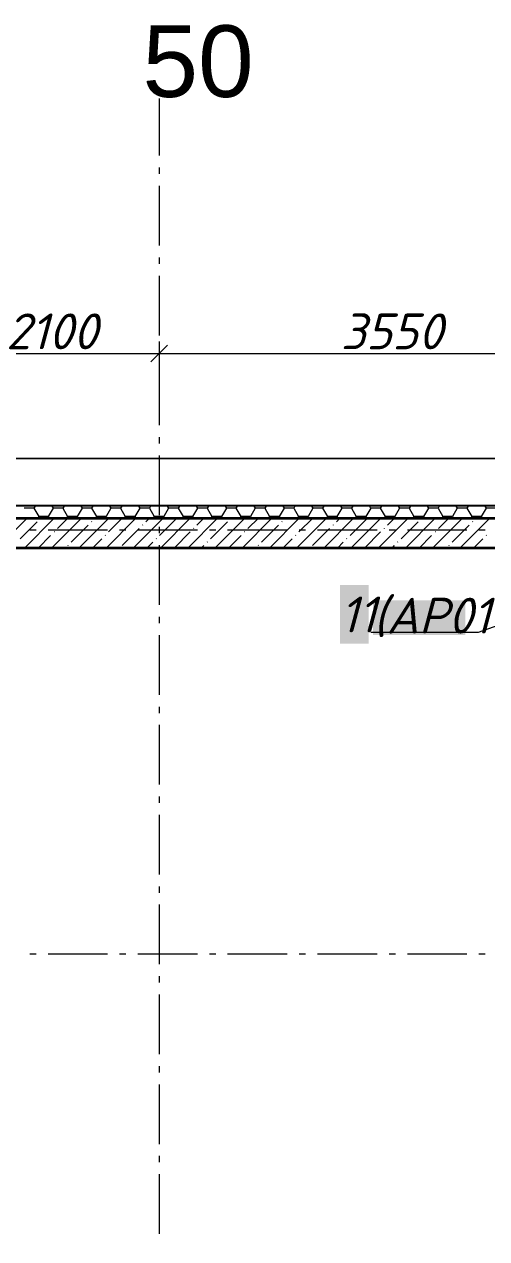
# Model space of a CAD drawing. Header units: millimetres. Extents: x -81576 to 1046824, y -248937 to 691537.
# Drawn here: x 169755 to 173631, y 676404 to 686580 of the extents above; entities that cross this region are included whole.
import ezdxf

# ---------------------------------------------------------------- set-up
doc = ezdxf.new("R2010")
doc.units = ezdxf.units.MM
doc.layers.add('PDF _Геометрия', color=7, linetype='Continuous', true_color=0x1d1d1d)
doc.layers.add('PDF _Сплошная заливка', color=7, linetype='Continuous', true_color=0xffffff)
doc.layers.add('PDF _Текст', color=7, linetype='Continuous')
doc.styles.add('PDF ArialMT', font='arial.ttf')
doc.styles.add('PDF ISOCPEUR Italic', font='isocpeui.ttf')

msp = doc.modelspace()

# ---------------------------------------------------------------- linework, layer by layer
at = {"layer": 'PDF _Геометрия', "color": 7, "lineweight": 9}
for points in [[(170886, 685956.9), (170886, 685479)], [(170886, 685379), (170886, 685326.1)], [(170886, 685226.1), (170886, 684726.1)], [(170886, 684626.1), (170886, 684573.2)], [(170886, 684473.2), (170886, 683973.2)], [(170956, 683892), (170886, 683822), (170816, 683752)], [(170886, 683921), (170886, 683822), (170886, 683702)], [(170886, 683873.2), (170886, 683820.3)], [(157336, 683822), (162836, 683822), (163336, 683822), (166536, 683822), (168786, 683822), (170886, 683822), (174436, 683822), (174686, 683822), (177586, 683822), (182986, 683822), (188936, 683822), (193186, 683822), (197336, 683822), (201106, 683822)], [(170886, 683720.3), (170886, 683220.3)], [(170886, 683120.3), (170886, 683067.4)], [(170886, 682967.4), (170886, 682467.4)], [(176286, 682443.1), (134085.7, 682443.1)], [(176286, 682441.1), (134085.7, 682441.1)], [(169854.1, 682341.1), (169801.2, 682341.1)], [(170454.1, 682341.1), (169954.1, 682341.1)], [(170607, 682341.1), (170554.1, 682341.1)], [(171207, 682341.1), (170707, 682341.1)], [(170886, 682367.4), (170886, 682314.5)], [(171359.9, 682341.1), (171307, 682341.1)], [(171959.9, 682341.1), (171459.9, 682341.1)], [(172112.8, 682341.1), (172059.9, 682341.1)], [(172712.8, 682341.1), (172212.8, 682341.1)], [(172865.8, 682341.1), (172812.8, 682341.1)], [(173465.8, 682341.1), (172965.8, 682341.1)], [(173618.7, 682341.1), (173565.8, 682341.1)], [(170886, 682214.5), (170886, 681714.5)], [(170886, 681614.5), (170886, 681561.5)], [(170886, 681461.5), (170886, 680961.5)], [(170886, 680861.5), (170886, 680808.6)], [(170886, 680708.6), (170886, 680208.6)], [(170886, 680108.6), (170886, 680055.7)], [(170886, 679955.7), (170886, 679455.7)], [(170886, 679355.7), (170886, 679302.8)], [(170886, 679202.8), (170886, 678702.8)], [(169801.2, 678790.8), (169854.1, 678790.8)], [(169954.1, 678790.8), (170454.1, 678790.8)], [(170554.1, 678790.8), (170607, 678790.8)], [(170707, 678790.8), (171207, 678790.8)], [(171307, 678790.8), (171359.9, 678790.8)], [(171459.9, 678790.8), (171959.9, 678790.8)], [(172059.9, 678790.8), (172112.8, 678790.8)], [(172212.8, 678790.8), (172712.8, 678790.8)], [(172812.8, 678790.8), (172865.8, 678790.8)], [(172965.8, 678790.8), (173465.8, 678790.8)], [(173565.8, 678790.8), (173618.7, 678790.8)], [(170886, 678602.8), (170886, 678549.9)], [(170886, 678449.9), (170886, 677949.9)], [(170886, 677849.9), (170886, 677797)], [(170886, 677697), (170886, 677197)], [(170886, 677097), (170886, 677044)], [(170886, 676944), (170886, 676444)]]:
    msp.add_lwpolyline(points, dxfattribs=at)
msp.add_lwpolyline([(201544, 682941.1), (96896, 682941.1), (96896, 651568.6), (96896, 682941.1)], close=True, dxfattribs=at)
at = {"layer": 'PDF _Геометрия', "color": 7, "lineweight": 13}
for points in [[(97276, 669786.1), (97276, 682551.1), (97386, 682551.1), (201086, 682551.1), (201196, 682551.1), (201196, 637747.2)], [(176286, 682543.1), (134085.7, 682543.1)]]:
    msp.add_lwpolyline(points, dxfattribs=at)
at = {"layer": 'PDF _Геометрия', "lineweight": 9}
for points in [[(169835.9, 682524.3), (169755.2, 682524.3)], [(169846.7, 682543.1), (169835.9, 682524.4)], [(169835.9, 682524.3), (169876.2, 682454.5)], [(169997.2, 682524.4), (169956.8, 682454.5)], [(169986.3, 682543.1), (169997.2, 682524.3)], [(170077.8, 682524.3), (169997.2, 682524.3)], [(170088.6, 682543.1), (170077.8, 682524.4)], [(170077.8, 682524.3), (170118.1, 682454.5)], [(170239.1, 682524.4), (170198.8, 682454.5)], [(170228.2, 682543.1), (170239.1, 682524.3)], [(170319.8, 682524.3), (170239.1, 682524.3)], [(170330.6, 682543.1), (170319.7, 682524.4)], [(170319.7, 682524.3), (170360.1, 682454.5)], [(170481, 682524.4), (170440.7, 682454.5)], [(170470.2, 682543.1), (170481, 682524.3)], [(170561.7, 682524.3), (170481, 682524.3)], [(170572.5, 682543.1), (170561.7, 682524.4)], [(170561.7, 682524.3), (170602, 682454.5)], [(170723, 682524.4), (170682.7, 682454.5)], [(170712.1, 682543.1), (170723, 682524.3)], [(170803.6, 682524.3), (170723, 682524.3)], [(170814.4, 682543.1), (170803.6, 682524.4)], [(170803.6, 682524.3), (170843.9, 682454.5)], [(170964.9, 682524.4), (170924.6, 682454.5)], [(170954.1, 682543.1), (170964.9, 682524.3)], [(171045.6, 682524.3), (170964.9, 682524.3)], [(171045.5, 682524.3), (171085.9, 682454.5)], [(171056.4, 682543.1), (171045.6, 682524.4)], [(171206.8, 682524.4), (171166.5, 682454.5)], [(171196, 682543.1), (171206.8, 682524.3)], [(171287.5, 682524.3), (171206.8, 682524.3)], [(171298.3, 682543.1), (171287.5, 682524.4)], [(171287.5, 682524.3), (171327.8, 682454.5)], [(171448.8, 682524.4), (171408.5, 682454.5)], [(171437.9, 682543.1), (171448.8, 682524.3)], [(171529.4, 682524.3), (171448.8, 682524.3)], [(171540.3, 682543.1), (171529.4, 682524.4)], [(171529.4, 682524.3), (171569.7, 682454.5)], [(171690.7, 682524.4), (171650.4, 682454.5)], [(171679.9, 682543.1), (171690.7, 682524.3)], [(171771.4, 682524.3), (171690.7, 682524.3)], [(171771.3, 682524.3), (171811.7, 682454.5)], [(171782.2, 682543.1), (171771.4, 682524.4)], [(171932.6, 682524.4), (171892.3, 682454.5)], [(171921.8, 682543.1), (171932.6, 682524.3)], [(172013.3, 682524.3), (171932.7, 682524.3)], [(172024.1, 682543.1), (172013.3, 682524.4)], [(172013.3, 682524.3), (172053.6, 682454.5)], [(172174.6, 682524.4), (172134.3, 682454.5)], [(172163.7, 682543.1), (172174.6, 682524.3)], [(172255.2, 682524.3), (172174.6, 682524.3)], [(172266.1, 682543.1), (172255.2, 682524.4)], [(172255.2, 682524.3), (172295.5, 682454.5)], [(172416.5, 682524.4), (172376.2, 682454.5)], [(172405.7, 682543.1), (172416.5, 682524.3)], [(172497.2, 682524.3), (172416.5, 682524.3)], [(172497.1, 682524.3), (172537.5, 682454.5)], [(172508, 682543.1), (172497.2, 682524.4)], [(172658.5, 682524.4), (172618.1, 682454.5)], [(172647.6, 682543.1), (172658.4, 682524.3)], [(172739.1, 682524.3), (172658.5, 682524.3)], [(172749.9, 682543.1), (172739.1, 682524.4)], [(172739.1, 682524.3), (172779.4, 682454.5)], [(172900.4, 682524.4), (172860.1, 682454.5)], [(172889.5, 682543.1), (172900.4, 682524.3)], [(172981, 682524.3), (172900.4, 682524.3)], [(172991.9, 682543.1), (172981, 682524.4)], [(172981, 682524.3), (173021.3, 682454.5)], [(173142.3, 682524.4), (173102, 682454.5)], [(173131.5, 682543.1), (173142.3, 682524.3)], [(173223, 682524.3), (173142.3, 682524.3)], [(173233.8, 682543.1), (173223, 682524.4)], [(173223, 682524.3), (173263.3, 682454.5)], [(173384.3, 682524.4), (173343.9, 682454.5)], [(173373.4, 682543.1), (173384.2, 682524.3)], [(173464.9, 682524.3), (173384.3, 682524.3)], [(173475.7, 682543.1), (173464.9, 682524.4)], [(173464.9, 682524.3), (173505.2, 682454.5)], [(173626.2, 682524.4), (173585.9, 682454.5)], [(173615.3, 682543.1), (173626.2, 682524.3)], [(173706.8, 682524.3), (173626.2, 682524.3)], [(169778.3, 682441.1), (169528.3, 682191.1)], [(170006.4, 682441.1), (169756.4, 682191.1)], [(169876.2, 682454.5), (169869.6, 682443.1)], [(169956.8, 682454.5), (169876.2, 682454.5)], [(169892.3, 682441.1), (169890.8, 682439.6)], [(169956.8, 682454.5), (169963.4, 682443.1)], [(170234.5, 682441.1), (169984.5, 682191.1)], [(170120.4, 682441.1), (170033.3, 682354)], [(170118.1, 682454.5), (170111.6, 682443.1)], [(170198.8, 682454.5), (170118.1, 682454.5)], [(170198.8, 682454.5), (170205.3, 682443.1)], [(170462.6, 682441.1), (170212.6, 682191.1)], [(170348.5, 682441.1), (170347, 682439.6)], [(170360.1, 682454.5), (170353.5, 682443.1)], [(170440.7, 682454.5), (170360.1, 682454.5)], [(170440.7, 682454.5), (170447.3, 682443.1)], [(170690.7, 682441.1), (170440.7, 682191.1)], [(170576.6, 682441.1), (170461, 682325.5)], [(170602, 682454.5), (170595.4, 682443.1)], [(170682.7, 682454.5), (170602, 682454.5)], [(170918.8, 682441.1), (170668.8, 682191.1)], [(170682.6, 682454.5), (170689.2, 682443.1)], [(170804.7, 682441.1), (170774.7, 682411.1)], [(170843.9, 682454.5), (170837.4, 682443.1)], [(170924.6, 682454.5), (170843.9, 682454.5)], [(171031.3, 682439.6), (170888.7, 682297)], [(171146.9, 682441.1), (170896.9, 682191.1)], [(170924.6, 682454.5), (170931.1, 682443.1)], [(171085.9, 682454.5), (171079.3, 682443.1)], [(171166.5, 682454.5), (171085.9, 682454.5)], [(171375, 682441.1), (171125, 682191.1)], [(171166.5, 682454.5), (171173.1, 682443.1)], [(171260.9, 682441.1), (171202.3, 682382.6)], [(171327.8, 682454.5), (171321.2, 682443.1)], [(171408.5, 682454.5), (171327.8, 682454.5)], [(171603.1, 682441.1), (171353.1, 682191.1)], [(171408.4, 682454.5), (171415, 682443.1)], [(171489, 682441.1), (171487.5, 682439.6)], [(171569.7, 682454.5), (171563.2, 682443.1)], [(171650.4, 682454.5), (171569.7, 682454.5)], [(171831.2, 682441.1), (171581.2, 682191.1)], [(171717.1, 682441.1), (171630, 682354)], [(171650.4, 682454.5), (171656.9, 682443.1)], [(171811.7, 682454.5), (171805.1, 682443.1)], [(172059.3, 682441.1), (171809.3, 682191.1)], [(171892.3, 682454.5), (171811.7, 682454.5)], [(171892.3, 682454.5), (171898.9, 682443.1)], [(171945.2, 682441.1), (171943.7, 682439.6)], [(172287.4, 682441.1), (172037.4, 682191.1)], [(172053.6, 682454.5), (172047, 682443.1)], [(172134.3, 682454.5), (172053.6, 682454.5)], [(172173.3, 682441.1), (172057.7, 682325.5)], [(172134.2, 682454.5), (172140.8, 682443.1)], [(172515.4, 682441.1), (172265.4, 682191.1)], [(172295.6, 682454.5), (172289, 682443.1)], [(172376.2, 682454.5), (172295.6, 682454.5)], [(172401.4, 682441.1), (172371.3, 682411.1)], [(172376.2, 682454.5), (172382.8, 682443.1)], [(172628, 682439.6), (172485.4, 682297)], [(172743.6, 682441.1), (172493.5, 682191.1)], [(172537.5, 682454.5), (172530.9, 682443.1)], [(172618.1, 682454.5), (172537.5, 682454.5)], [(172618.1, 682454.5), (172624.7, 682443.1)], [(172971.6, 682441.1), (172721.6, 682191.1)], [(172779.4, 682454.5), (172772.8, 682443.1)], [(172860.1, 682454.5), (172779.4, 682454.5)], [(172857.6, 682441.1), (172799, 682382.6)], [(172860, 682454.5), (172866.6, 682443.1)], [(173199.7, 682441.1), (172949.7, 682191.1)], [(173021.4, 682454.5), (173014.8, 682443.1)], [(173102, 682454.5), (173021.4, 682454.5)], [(173085.7, 682441.1), (173084.2, 682439.6)], [(173102, 682454.5), (173108.6, 682443.1)], [(173427.8, 682441.1), (173177.8, 682191.1)], [(173313.8, 682441.1), (173226.7, 682354)], [(173263.3, 682454.5), (173256.7, 682443.1)], [(173343.9, 682454.5), (173263.3, 682454.5)], [(173343.9, 682454.5), (173350.5, 682443.1)], [(173655.9, 682441.1), (173405.9, 682191.1)], [(173505.2, 682454.5), (173498.6, 682443.1)], [(173585.9, 682454.5), (173505.2, 682454.5)], [(173541.9, 682441.1), (173540.4, 682439.6)], [(173585.9, 682454.5), (173592.4, 682443.1)], [(169862.3, 682411.1), (169719.7, 682268.5)], [(170007.2, 682327.9), (170004.8, 682325.5)], [(170289.9, 682382.6), (170147.4, 682240)], [(170320.8, 682413.4), (170318.5, 682411.1)], [(170717.6, 682354), (170575.1, 682211.5)], [(170748.5, 682384.9), (170746.1, 682382.6)], [(171145.3, 682325.5), (171010.9, 682191.1)], [(171176.2, 682356.4), (171173.8, 682354)], [(171459, 682411.1), (171316.4, 682268.5)], [(171603.9, 682327.9), (171601.5, 682325.5)], [(171886.6, 682382.6), (171744.1, 682240)], [(171917.5, 682413.4), (171915.2, 682411.1)], [(172314.3, 682354), (172171.8, 682211.5)], [(172345.2, 682384.9), (172342.8, 682382.6)], [(172742, 682325.5), (172607.6, 682191.1)], [(172772.9, 682356.4), (172770.5, 682354)], [(173055.6, 682411.1), (172913.1, 682268.5)], [(173200.6, 682327.9), (173198.2, 682325.5)], [(173483.3, 682382.6), (173340.8, 682240)], [(173514.2, 682413.4), (173511.8, 682411.1)], [(169976.3, 682297), (169870.4, 682191.1)], [(170404, 682268.5), (170326.6, 682191.1)], [(170434.9, 682299.4), (170432.5, 682297)], [(170831.7, 682240), (170782.8, 682191.1)], [(170862.6, 682270.9), (170860.2, 682268.5)], [(171290.3, 682242.4), (171287.9, 682240)], [(171573, 682297), (171467.1, 682191.1)], [(172000.7, 682268.5), (171923.3, 682191.1)], [(172031.6, 682299.4), (172029.2, 682297)], [(172428.4, 682240), (172379.5, 682191.1)], [(172459.3, 682270.9), (172456.9, 682268.5)], [(172886.9, 682242.4), (172884.6, 682240)], [(173169.7, 682297), (173063.8, 682191.1)], [(173597.4, 682268.5), (173520, 682191.1)], [(173628.3, 682299.4), (173625.9, 682297)], [(170121.2, 682213.9), (170118.9, 682211.5)], [(171259.4, 682211.5), (171239, 682191.1)], [(171717.9, 682213.9), (171715.6, 682211.5)], [(172856.1, 682211.5), (172835.7, 682191.1)], [(173314.6, 682213.9), (173312.3, 682211.5)]]:
    msp.add_lwpolyline(points, dxfattribs=at)
at = {"layer": 'PDF _Геометрия', "color": 7, "lineweight": 35}
for points in [[(134085.7, 682441.1), (176286, 682441.1)], [(188186, 682441.1), (192836, 682441.1), (192836, 682191.1), (150836, 682191.1)]]:
    msp.add_lwpolyline(points, dxfattribs=at)
at = {"layer": 'PDF _Геометрия', "color": 174, "lineweight": 9, "true_color": 0x0000a0}
msp.add_lwpolyline([(174508.8, 681822.4), (173559.5, 681482.7), (172660.6, 681482.7)], dxfattribs=at)
at = {"layer": 'PDF _Сплошная заливка', "lineweight": 9, "transparency": 33554559}
for points in [[(172402.7, 681880.6), (172640.8, 681880.6), (172402.7, 681391.1), (172640.8, 681391.1)], [(172678.5, 681753.4), (172732.1, 681753.4), (172678.5, 681462.3), (172732.1, 681462.3)], [(172732.1, 681753.4), (172970.2, 681753.4), (172732.1, 681462.3), (172970.2, 681462.3)], [(172970.2, 681753.4), (173452.4, 681753.4), (172970.2, 681462.3), (173452.4, 681462.3)]]:
    msp.add_solid(points, dxfattribs=at)

# ---------------------------------------------------------------- texts
at = {"layer": 'PDF _Текст', "attachment_point": 4}
for s, insert, char_height, style in [('50', (170745.8, 686266.6), 600, 'PDF ArialMT'), ('2100', (169602.3, 684006.7), 300, 'PDF ISOCPEUR Italic'), ('3550', (172408.2, 684006.7), 300, 'PDF ISOCPEUR Italic'), ('11', (172402.7, 681634.5), 300, 'PDF ISOCPEUR Italic'), ('(АР01-10)', (172678.5, 681609.7), 300, 'PDF ISOCPEUR Italic')]:
    msp.add_mtext(s, dxfattribs=dict(at, insert=insert, char_height=char_height, style=style))

doc.saveas('drawing.dxf')
